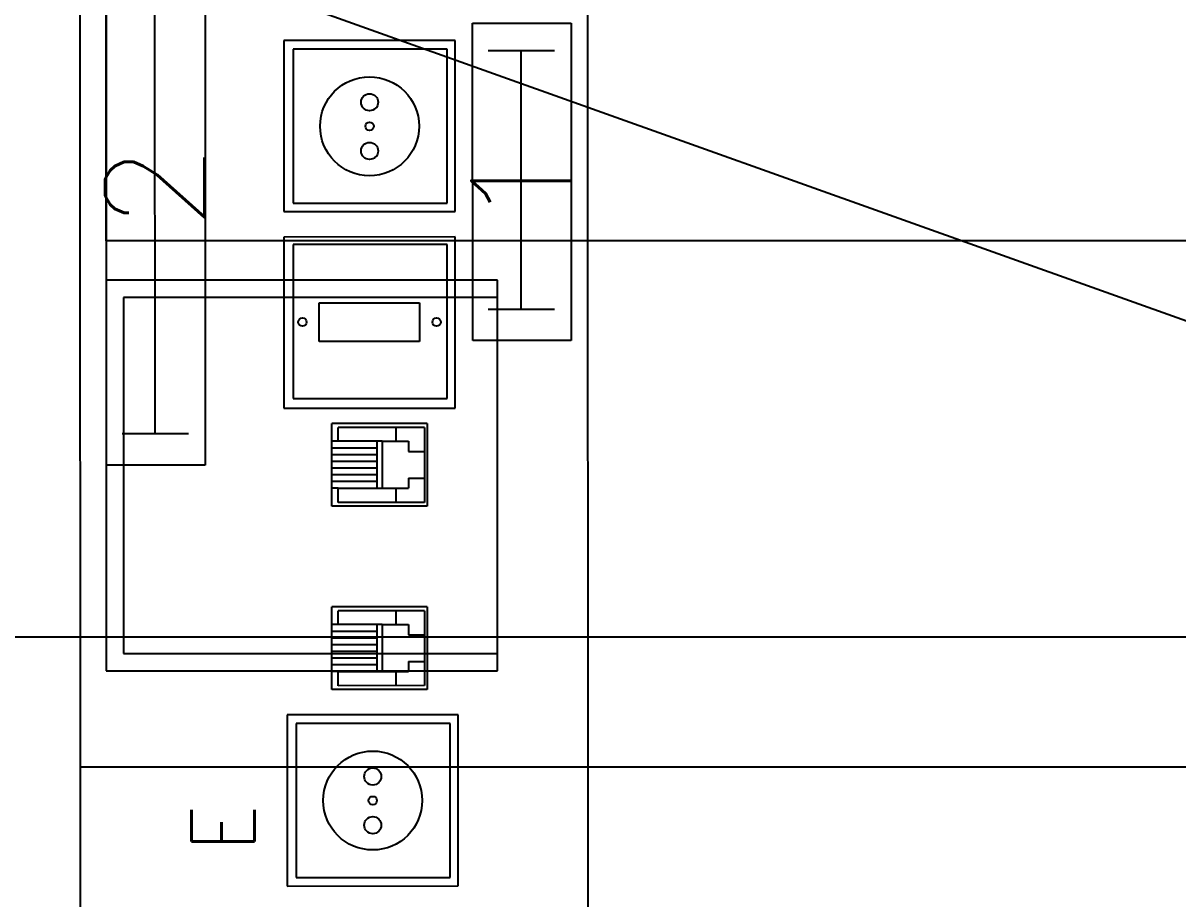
# Model space of a CAD drawing. Header units: inches. Extents: x 567429 to 582707, y 126347 to 133675.
# Drawn here: x 578308.9 to 578441.8, y 131566.6 to 131667.5 of the extents above; entities that cross this region are included whole.
import ezdxf

# ---------------------------------------------------------------- set-up
doc = ezdxf.new("R2010")
doc.units = ezdxf.units.IN
doc.header["$MEASUREMENT"] = 0
for name, color, linetype in [('BORD', 3, 'Continuous'), ('FIRE WIRE', 4, 'Continuous'), ('mobl', 11, 'Continuous'), ('SOUND WIRE', 4, 'Continuous'), ('wall kanaf', 4, 'Continuous')]:
    doc.layers.add(name, color=color, linetype=linetype)
doc.styles.add('ROMANS', font='romans.shx')
doc.linetypes.add('ZIGZAG', pattern='A,0.0001,-0.2,[131,ltypeshp.shx,S=0.2,R=0,X=-0.2,Y=0],-0.4,[131,ltypeshp.shx,S=0.2,R=180,X=0.2,Y=0],-0.2', length=0.8001)

# ---------------------------------------------------------------- blocks, each defined once
blk = doc.blocks.new('BOARD2')
at = {"layer": 'BORD', "color": 4}
for p, q in [((-163.07, 0), (163.07, 0)), ((163.07, -61.63), (-163.07, -61.63))]:
    blk.add_line(p, q, dxfattribs=at)
at = {"layer": 'BORD'}
for p, q in [((50.1, -15.16), (50.1, -3.2)), ((50.1, -3.2), (127.25, -3.2)), ((53.93, -5.07), (53.93, -13.15)), ((127.25, -15.16), (50.1, -15.16)), ((-1.07, -25.11), (-1.07, -45.9)), ((19.72, -25.11), (-1.07, -25.11)), ((19.72, -45.9), (19.72, -25.11)), ((57.02, -24.74), (57.02, -45.53)), ((77.81, -24.74), (57.02, -24.74)), ((77.81, -45.53), (77.81, -24.74)), ((80.91, -24.74), (80.91, -45.53)), ((101.7, -24.74), (80.91, -24.74)), ((101.7, -45.53), (101.7, -24.74)), ((-0.03, -26.22), (-0.03, -44.93)), ((18.68, -26.22), (-0.03, -26.22)), ((18.68, -44.93), (18.68, -26.22)), ((58.18, -25.85), (58.18, -44.56)), ((76.89, -25.85), (58.18, -25.85)), ((76.89, -44.56), (76.89, -25.85)), ((81.92, -25.85), (81.92, -44.56)), ((100.63, -25.85), (81.92, -25.85)), ((100.63, -44.56), (100.63, -25.85)), ((22.82, -30.56), (32.85, -30.56)), ((22.82, -42.12), (22.82, -30.56)), ((24.99, -31.33), (24.99, -30.56)), ((30.7, -31.33), (30.7, -30.56)), ((32.85, -42.12), (32.85, -30.56)), ((45.1, -30.56), (55.13, -30.56)), ((45.1, -42.12), (45.1, -30.56)), ((47.27, -31.33), (47.27, -30.56)), ((52.98, -31.33), (52.98, -30.56)), ((55.13, -42.12), (55.13, -30.56)), ((23.28, -41.82), (23.28, -31.33)), ((23.28, -31.33), (24.99, -31.33)), ((24.99, -31.33), (24.99, -39.86)), ((30.7, -31.33), (32.39, -31.33)), ((30.7, -36.67), (30.7, -31.33)), ((32.39, -41.82), (32.39, -31.33)), ((45.56, -41.82), (45.56, -31.33)), ((45.56, -31.33), (47.27, -31.33)), ((47.27, -31.33), (47.27, -39.86)), ((52.98, -31.33), (54.67, -31.33)), ((52.98, -36.67), (52.98, -31.33)), ((54.67, -41.82), (54.67, -31.33)), ((24.99, -36.06), (30.7, -36.06)), ((47.27, -36.06), (52.98, -36.06)), ((30.7, -36.67), (24.99, -36.67)), ((30.7, -36.67), (30.7, -39.86)), ((52.98, -36.67), (47.27, -36.67)), ((52.98, -36.67), (52.98, -39.86)), ((24.99, -38.32), (23.28, -38.32)), ((32.39, -38.32), (30.7, -38.32)), ((47.27, -38.32), (45.56, -38.32)), ((54.67, -38.32), (52.98, -38.32)), ((26.2, -39.86), (24.99, -39.86)), ((26.2, -39.86), (26.2, -41.82)), ((30.7, -39.86), (29.47, -39.86)), ((29.47, -39.86), (29.47, -41.82)), ((48.48, -39.86), (47.27, -39.86)), ((48.48, -39.86), (48.48, -41.82)), ((52.98, -39.86), (51.75, -39.86)), ((32.39, -41.82), (23.28, -41.82)), ((54.67, -41.82), (45.56, -41.82)), ((32.85, -42.12), (22.82, -42.12)), ((55.13, -42.12), (45.1, -42.12)), ((58.18, -44.56), (76.89, -44.56)), ((81.92, -44.56), (100.63, -44.56)), ((-1.07, -45.9), (19.72, -45.9)), ((-0.03, -44.93), (18.68, -44.93)), ((57.02, -45.53), (77.81, -45.53)), ((80.91, -45.53), (101.7, -45.53)), ((65.21, -59.62), (65.21, -47.66)), ((65.21, -47.66), (103.79, -47.66)), ((103.79, -47.66), (103.79, -59.62)), ((69.04, -49.53), (69.04, -57.61)), ((100.46, -49.53), (100.46, -57.61)), ((103.79, -59.62), (65.21, -59.62))]:
    blk.add_line(p, q, dxfattribs=at)
at = {"layer": 'BORD', "color": 3}
for p, q in [((53.93, -9.08), (122.17, -9.08)), ((69.04, -53.54), (100.46, -53.54))]:
    blk.add_line(p, q, dxfattribs=at)
at = {"layer": 'BORD', "color": 30}
for p, q in [((65.11, -41.19), (65.11, -29.01)), ((65.11, -29.01), (69.81, -29.01)), ((69.81, -29.01), (69.81, -41.19)), ((25.8, -36.06), (25.8, -30.56)), ((26.61, -36.06), (26.61, -30.56)), ((27.42, -36.06), (27.42, -30.56)), ((28.23, -36.06), (28.23, -30.56)), ((29.04, -36.06), (29.04, -30.56)), ((29.85, -36.06), (29.85, -30.56)), ((48.08, -36.06), (48.08, -30.56)), ((48.89, -36.06), (48.89, -30.56)), ((49.7, -36.06), (49.7, -30.56)), ((50.51, -36.06), (50.51, -30.56)), ((51.32, -36.06), (51.32, -30.56)), ((52.13, -36.06), (52.13, -30.56)), ((69.81, -41.19), (65.11, -41.19))]:
    blk.add_line(p, q, dxfattribs=at)
at = {"layer": 'BORD', "ltscale": 200}
blk.add_line((51.75, -39.86), (51.75, -41.82), dxfattribs=at)
at = {"layer": 'BORD', "color": 30}
for centre, radius in [((67.47, -26.98), 0.509), ((91.27, -35.14), 6.01), ((9.32, -35.51), 6.01), ((9.32, -35.51), 0.509), ((91.27, -35.14), 0.509), ((67.47, -43.27), 0.509)]:
    blk.add_circle(centre, radius, dxfattribs=at)
at = {"layer": 'BORD', "color": 2}
for centre in [(6.32, -35.51), (12.24, -35.51), (88.27, -35.14), (94.19, -35.14)]:
    blk.add_circle(centre, 1.04, dxfattribs=at)
at = {"layer": 'BORD', "color": 2, "style": 'ROMANS'}
for s, p in [('2', (78.67, -15.1)), ('1', (78.96, -59.56))]:
    blk.add_text(s, height=12.06, dxfattribs=at).set_placement(p)
at = {"layer": 'BORD', "color": 2, "style": 'ROMANS', "width": 0.9}
blk.add_text('E', height=7.66, dxfattribs=at).set_placement((3.15, -21.15))

msp = doc.modelspace()

# ---------------------------------------------------------------- linework, layer by layer
at = {"layer": 'FIRE WIRE'}
msp.add_line((578490.83, 131596.75), (577987.54, 131596.75), dxfattribs=at)
at = {"layer": 'mobl', "color": 15}
for p, q in [((578318.49, 131642.38), (578318.49, 131732.38)), ((578518.49, 131642.38), (578318.49, 131642.38)), ((578363.49, 131637.88), (578318.49, 131637.88)), ((578318.49, 131637.88), (578318.49, 131592.88)), ((578363.49, 131592.88), (578363.49, 131637.88)), ((578363.49, 131635.88), (578320.49, 131635.88)), ((578320.49, 131635.88), (578320.49, 131594.88)), ((578320.49, 131594.88), (578363.49, 131594.88)), ((578318.49, 131592.88), (578363.49, 131592.88))]:
    msp.add_line(p, q, dxfattribs=at)
at = {"layer": 'mobl', "color": 15, "linetype": 'ZIGZAG', "ltscale": 20}
msp.add_line((578578.49, 131581.79), (578315.49, 131581.79), dxfattribs=at)
at = {"layer": 'SOUND WIRE'}
msp.add_line((577990.67, 131794.75), (578653.13, 131558), dxfattribs=at)
at = {"layer": 'wall kanaf', "color": 15, "lineweight": 20, "ltscale": 0.1}
msp.add_line((578315.49, 131797.79), (578315.49, 131345.29), dxfattribs=at)

# ---------------------------------------------------------------- block references
at = {"layer": 'BORD', "ltscale": 5, "xscale": 0.947301618010808, "yscale": 0.947301618010808, "zscale": 0.947301618010808, "rotation": 90.0091431634973}
msp.add_blockref('BOARD2', (578315.51, 131569.12), dxfattribs=at)

doc.saveas('drawing.dxf')
